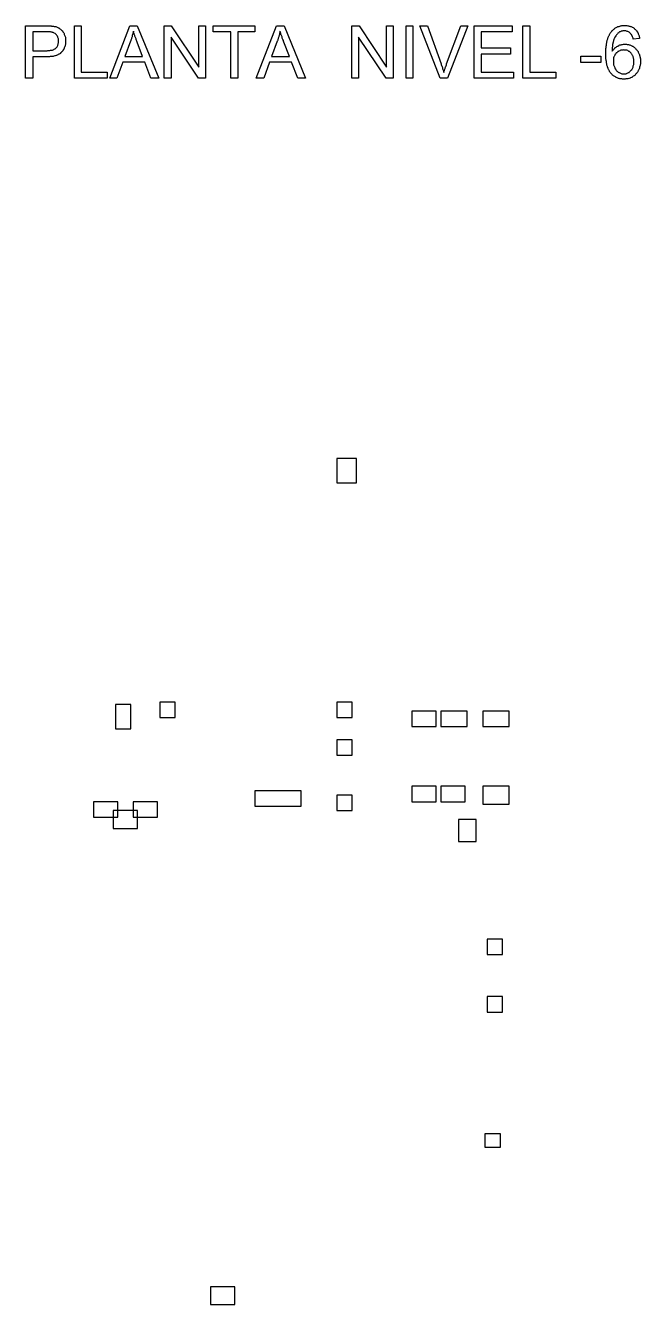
# Model space of a CAD drawing. Extents: x 64 to 162, y 53 to 257.
import ezdxf

# ---------------------------------------------------------------- set-up
doc = ezdxf.new("R2010")
doc.units = 0
doc.header["$MEASUREMENT"] = 0
doc.layers.add('C00-00-00-BLACK', color=7, linetype='Continuous')

msp = doc.modelspace()

# ---------------------------------------------------------------- linework, layer by layer
at = {"layer": 'C00-00-00-BLACK'}
for points in [[(64.3322, 248.285), (64.3322, 256.625), (67.5072, 256.625), (67.6342, 256.625), (67.8035, 256.625), (67.9305, 256.625), (68.0586, 256.625), (68.1852, 256.625), (68.2696, 256.625), (68.3962, 256.625), (68.4816, 256.582), (68.6082, 256.582), (68.6925, 256.582), (68.7779, 256.582), (68.7779, 256.582), (68.9046, 256.54), (69.0316, 256.497), (69.1582, 256.497), (69.2436, 256.456), (69.3706, 256.413), (69.4545, 256.37), (69.5399, 256.329), (69.6666, 256.286), (69.7509, 256.201), (69.7936, 256.159), (69.9202, 256.117), (69.9629, 256.033), (70.0472, 255.947), (70.1326, 255.904), (70.2165, 255.82), (70.3019, 255.694), (70.3432, 255.608), (70.4289, 255.524), (70.4716, 255.397), (70.4716, 255.355), (70.5129, 255.271), (70.5556, 255.142), (70.5982, 255.058), (70.6395, 254.932), (70.6822, 254.846), (70.6822, 254.719), (70.7249, 254.635), (70.7249, 254.508), (70.7249, 254.38), (70.7249, 254.254), (70.7249, 254.212), (70.7249, 254.084), (70.7249, 254), (70.7249, 253.873), (70.7249, 253.746), (70.6822, 253.661), (70.6395, 253.534), (70.6395, 253.407), (70.5982, 253.322), (70.5556, 253.238), (70.5129, 253.111), (70.4716, 253.026), (70.4289, 252.942), (70.3862, 252.815), (70.3019, 252.729), (70.2592, 252.645), (70.1753, 252.561), (70.0899, 252.476), (70.0472, 252.433), (70.0056, 252.349), (69.9202, 252.306), (69.8775, 252.222), (69.7936, 252.18), (69.7096, 252.137), (69.6239, 252.096), (69.5399, 252.053), (69.4545, 252.01), (69.3706, 251.967), (69.2848, 251.926), (69.2009, 251.883), (69.0742, 251.841), (68.9889, 251.841), (68.8619, 251.799), (68.7352, 251.757), (68.6513, 251.757), (68.5229, 251.714), (68.3962, 251.714), (68.2696, 251.714), (68.1426, 251.671), (67.9732, 251.671), (67.8462, 251.671), (67.6769, 251.671), (67.5929, 251.671), (65.4763, 251.671), (65.4763, 248.285), (64.3322, 248.285)], [(65.4763, 252.645), (67.6342, 252.645), (67.7609, 252.645), (67.8889, 252.688), (68.0586, 252.688), (68.1852, 252.688), (68.3122, 252.729), (68.3962, 252.729), (68.5229, 252.772), (68.6082, 252.772), (68.7352, 252.815), (68.8192, 252.858), (68.9046, 252.899), (68.9889, 252.942), (69.0742, 252.984), (69.1169, 253.026), (69.1582, 253.068), (69.2009, 253.154), (69.2848, 253.195), (69.3706, 253.281), (69.4133, 253.407), (69.4545, 253.492), (69.4972, 253.577), (69.5399, 253.704), (69.5399, 253.788), (69.5812, 253.916), (69.5812, 254.043), (69.5812, 254.169), (69.5812, 254.169), (69.5812, 254.296), (69.5812, 254.423), (69.5812, 254.55), (69.5399, 254.635), (69.4972, 254.762), (69.4545, 254.846), (69.4133, 254.974), (69.3706, 255.058), (69.3279, 255.101), (69.2436, 255.185), (69.2009, 255.271), (69.1169, 255.355), (69.0316, 255.397), (68.9046, 255.481), (68.8192, 255.524), (68.7352, 255.567), (68.6513, 255.567), (68.5655, 255.608), (68.4816, 255.608), (68.3962, 255.608), (68.3122, 255.651), (68.1852, 255.651), (68.0586, 255.651), (67.9305, 255.651), (67.7609, 255.651), (67.5929, 255.651), (67.5929, 255.651), (65.4763, 255.651), (65.4763, 252.645)], [(72.1222, 248.285), (72.1222, 256.625), (73.2222, 256.625), (73.2222, 249.258), (77.3285, 249.258), (77.3285, 248.285), (72.1222, 248.285)], [(77.7515, 248.285), (80.9696, 256.625), (82.1545, 256.625), (85.5846, 248.285), (84.3139, 248.285), (83.3395, 250.825), (79.8269, 250.825), (78.8956, 248.285), (77.7515, 248.285)], [(80.1645, 251.714), (83.0019, 251.714), (82.1133, 254.043), (82.0706, 254.169), (82.0279, 254.296), (81.9848, 254.423), (81.9436, 254.55), (81.9009, 254.635), (81.8582, 254.762), (81.8169, 254.889), (81.7742, 254.974), (81.7316, 255.101), (81.6889, 255.185), (81.6472, 255.312), (81.6472, 255.397), (81.6046, 255.481), (81.5619, 255.567), (81.5619, 255.694), (81.5192, 255.778), (81.5192, 255.778), (81.5192, 255.651), (81.4779, 255.524), (81.4352, 255.439), (81.4352, 255.312), (81.3925, 255.228), (81.3513, 255.101), (81.3513, 254.974), (81.3082, 254.889), (81.2655, 254.762), (81.2229, 254.678), (81.2229, 254.55), (81.1816, 254.423), (81.1389, 254.339), (81.0962, 254.212), (81.0549, 254.169), (80.1645, 251.714)], [(86.4306, 248.285), (86.4306, 256.625), (87.5729, 256.625), (91.9759, 250.063), (91.9759, 256.625), (93.0342, 256.625), (93.0342, 248.285), (91.8916, 248.285), (87.5316, 254.846), (87.5316, 248.285), (86.4306, 248.285)], [(97.0566, 248.285), (97.0566, 255.651), (94.2619, 255.651), (94.2619, 256.625), (100.908, 256.625), (100.908, 255.651), (98.1562, 255.651), (98.1562, 248.285), (97.0566, 248.285)], [(101.121, 248.285), (104.338, 256.625), (105.565, 256.625), (108.995, 248.285), (107.724, 248.285), (106.751, 250.825), (103.237, 250.825), (102.306, 248.285), (101.121, 248.285)], [(103.533, 251.714), (106.412, 251.714), (105.523, 254.043), (105.481, 254.169), (105.438, 254.296), (105.354, 254.423), (105.311, 254.55), (105.268, 254.635), (105.227, 254.762), (105.227, 254.889), (105.184, 254.974), (105.142, 255.101), (105.1, 255.185), (105.058, 255.312), (105.015, 255.397), (105.015, 255.481), (104.972, 255.567), (104.931, 255.694), (104.931, 255.778), (104.931, 255.778), (104.888, 255.651), (104.888, 255.524), (104.845, 255.439), (104.845, 255.312), (104.803, 255.228), (104.761, 255.101), (104.719, 254.974), (104.719, 254.889), (104.676, 254.762), (104.635, 254.678), (104.592, 254.55), (104.549, 254.423), (104.549, 254.339), (104.506, 254.212), (104.465, 254.169), (103.533, 251.714)], [(116.36, 248.285), (116.36, 256.625), (117.503, 256.625), (121.864, 250.063), (121.864, 256.625), (122.964, 256.625), (122.964, 248.285), (121.821, 248.285), (117.419, 254.846), (117.419, 248.285), (116.36, 248.285)], [(124.996, 248.285), (124.996, 256.625), (126.097, 256.625), (126.097, 248.285), (124.996, 248.285)], [(130.458, 248.285), (127.197, 256.625), (128.425, 256.625), (130.584, 250.571), (130.627, 250.445), (130.668, 250.317), (130.711, 250.232), (130.754, 250.106), (130.797, 249.979), (130.797, 249.893), (130.838, 249.767), (130.881, 249.683), (130.923, 249.554), (130.965, 249.47), (130.965, 249.344), (131.007, 249.258), (131.007, 249.174), (131.05, 249.301), (131.093, 249.428), (131.134, 249.513), (131.134, 249.64), (131.177, 249.724), (131.22, 249.851), (131.261, 249.936), (131.304, 250.063), (131.346, 250.19), (131.389, 250.275), (131.431, 250.402), (131.431, 250.486), (131.473, 250.571), (133.717, 256.625), (134.86, 256.625), (131.6, 248.285), (130.458, 248.285)], [(135.876, 248.285), (135.876, 256.625), (141.93, 256.625), (141.93, 255.651), (136.977, 255.651), (136.977, 253.111), (141.633, 253.111), (141.633, 252.096), (136.977, 252.096), (136.977, 249.258), (142.142, 249.258), (142.142, 248.285), (135.876, 248.285)], [(143.623, 248.285), (143.623, 256.625), (144.723, 256.625), (144.723, 249.258), (148.872, 249.258), (148.872, 248.285), (143.623, 248.285)], [(162.25, 254.593), (161.233, 254.508), (161.192, 254.635), (161.149, 254.762), (161.107, 254.889), (161.064, 255.016), (161.022, 255.101), (160.98, 255.185), (160.894, 255.271), (160.853, 255.355), (160.81, 255.397), (160.726, 255.481), (160.641, 255.567), (160.557, 255.608), (160.471, 255.651), (160.387, 255.736), (160.26, 255.736), (160.175, 255.778), (160.048, 255.82), (159.964, 255.82), (159.836, 255.82), (159.795, 255.82), (159.668, 255.82), (159.582, 255.82), (159.456, 255.778), (159.329, 255.778), (159.243, 255.736), (159.159, 255.694), (159.033, 255.651), (158.947, 255.567), (158.947, 255.567), (158.863, 255.481), (158.778, 255.439), (158.694, 255.355), (158.61, 255.271), (158.567, 255.185), (158.481, 255.101), (158.44, 255.016), (158.355, 254.889), (158.313, 254.805), (158.228, 254.678), (158.185, 254.593), (158.185, 254.508), (158.144, 254.423), (158.101, 254.339), (158.101, 254.254), (158.058, 254.169), (158.017, 254.084), (158.017, 254), (157.974, 253.873), (157.974, 253.788), (157.932, 253.661), (157.932, 253.534), (157.932, 253.407), (157.932, 253.281), (157.889, 253.154), (157.889, 253.026), (157.889, 252.899), (157.889, 252.772), (157.889, 252.645), (157.889, 252.603), (157.932, 252.688), (158.017, 252.772), (158.101, 252.858), (158.185, 252.942), (158.271, 253.026), (158.313, 253.111), (158.397, 253.195), (158.524, 253.238), (158.61, 253.322), (158.694, 253.365), (158.778, 253.407), (158.778, 253.407), (158.906, 253.492), (158.99, 253.534), (159.117, 253.577), (159.202, 253.62), (159.329, 253.62), (159.413, 253.661), (159.54, 253.661), (159.668, 253.704), (159.752, 253.704), (159.879, 253.704), (159.921, 253.704), (160.048, 253.704), (160.134, 253.704), (160.26, 253.661), (160.345, 253.661), (160.471, 253.661), (160.598, 253.62), (160.683, 253.577), (160.768, 253.534), (160.894, 253.492), (160.98, 253.45), (161.064, 253.407), (161.192, 253.365), (161.276, 253.281), (161.36, 253.238), (161.446, 253.154), (161.53, 253.068), (161.615, 252.984), (161.656, 252.942), (161.742, 252.858), (161.826, 252.772), (161.869, 252.688), (161.953, 252.603), (161.995, 252.519), (162.038, 252.433), (162.081, 252.349), (162.122, 252.222), (162.165, 252.137), (162.208, 252.053), (162.25, 251.926), (162.292, 251.841), (162.292, 251.714), (162.334, 251.587), (162.334, 251.503), (162.377, 251.375), (162.377, 251.248), (162.377, 251.121), (162.377, 250.994), (162.377, 250.994), (162.377, 250.868), (162.377, 250.741), (162.377, 250.656), (162.377, 250.529), (162.334, 250.402), (162.334, 250.317), (162.292, 250.19), (162.25, 250.063), (162.25, 249.979), (162.208, 249.851), (162.165, 249.767), (162.122, 249.683), (162.081, 249.554), (162.038, 249.513), (161.995, 249.428), (161.953, 249.301), (161.869, 249.217), (161.785, 249.131), (161.742, 249.047), (161.656, 248.962), (161.572, 248.878), (161.53, 248.792), (161.446, 248.708), (161.36, 248.666), (161.233, 248.582), (161.149, 248.496), (161.107, 248.496), (161.022, 248.412), (160.937, 248.369), (160.81, 248.328), (160.726, 248.285), (160.598, 248.243), (160.514, 248.243), (160.387, 248.2), (160.302, 248.158), (160.175, 248.158), (160.048, 248.158), (159.921, 248.116), (159.836, 248.116), (159.752, 248.116), (159.625, 248.116), (159.54, 248.116), (159.413, 248.158), (159.286, 248.158), (159.202, 248.158), (159.075, 248.2), (158.99, 248.243), (158.863, 248.243), (158.778, 248.285), (158.651, 248.328), (158.567, 248.369), (158.481, 248.412), (158.397, 248.496), (158.271, 248.539), (158.185, 248.582), (158.101, 248.666), (158.017, 248.708), (157.932, 248.792), (157.847, 248.878), (157.762, 248.962), (157.719, 249.047), (157.678, 249.089), (157.593, 249.131), (157.551, 249.217), (157.508, 249.301), (157.466, 249.344), (157.423, 249.428), (157.382, 249.513), (157.339, 249.597), (157.296, 249.683), (157.255, 249.767), (157.212, 249.851), (157.17, 249.979), (157.127, 250.063), (157.127, 250.147), (157.085, 250.275), (157.043, 250.359), (157.043, 250.486), (157, 250.571), (156.959, 250.698), (156.959, 250.825), (156.959, 250.952), (156.916, 251.079), (156.916, 251.205), (156.873, 251.333), (156.873, 251.46), (156.873, 251.587), (156.873, 251.714), (156.873, 251.883), (156.873, 252.01), (156.873, 252.18), (156.873, 252.18), (156.873, 252.349), (156.873, 252.476), (156.873, 252.603), (156.873, 252.772), (156.873, 252.899), (156.873, 253.026), (156.916, 253.154), (156.916, 253.281), (156.916, 253.407), (156.959, 253.534), (156.959, 253.661), (156.959, 253.788), (157, 253.916), (157, 254), (157.043, 254.127), (157.085, 254.254), (157.085, 254.339), (157.127, 254.466), (157.17, 254.55), (157.17, 254.635), (157.212, 254.762), (157.255, 254.846), (157.296, 254.932), (157.339, 255.016), (157.382, 255.101), (157.423, 255.185), (157.466, 255.271), (157.508, 255.355), (157.551, 255.439), (157.593, 255.524), (157.635, 255.567), (157.719, 255.651), (157.762, 255.736), (157.847, 255.82), (157.889, 255.904), (157.974, 255.947), (158.058, 256.033), (158.144, 256.117), (158.228, 256.159), (158.313, 256.243), (158.397, 256.286), (158.481, 256.37), (158.61, 256.413), (158.694, 256.456), (158.778, 256.497), (158.906, 256.54), (158.99, 256.54), (159.117, 256.582), (159.202, 256.625), (159.329, 256.625), (159.413, 256.667), (159.54, 256.667), (159.668, 256.667), (159.795, 256.667), (159.879, 256.667), (160.006, 256.667), (160.091, 256.667), (160.218, 256.667), (160.345, 256.625), (160.471, 256.625), (160.557, 256.582), (160.683, 256.582), (160.768, 256.54), (160.894, 256.497), (160.98, 256.456), (161.064, 256.413), (161.192, 256.37), (161.276, 256.286), (161.36, 256.243), (161.446, 256.159), (161.488, 256.117), (161.572, 256.033), (161.656, 255.99), (161.699, 255.904), (161.785, 255.82), (161.826, 255.736), (161.911, 255.651), (161.953, 255.524), (161.995, 255.439), (162.038, 255.355), (162.081, 255.228), (162.122, 255.142), (162.165, 255.016), (162.165, 254.889), (162.208, 254.805), (162.208, 254.678), (162.25, 254.593), (162.25, 254.593)], [(158.058, 250.994), (158.058, 250.868), (158.058, 250.741), (158.058, 250.656), (158.101, 250.529), (158.101, 250.402), (158.144, 250.317), (158.185, 250.19), (158.228, 250.106), (158.271, 249.979), (158.271, 249.979), (158.313, 249.851), (158.397, 249.767), (158.44, 249.64), (158.524, 249.554), (158.567, 249.47), (158.651, 249.428), (158.736, 249.344), (158.82, 249.258), (158.906, 249.217), (158.99, 249.174), (159.117, 249.131), (159.202, 249.089), (159.329, 249.047), (159.413, 249.005), (159.54, 249.005), (159.625, 248.962), (159.752, 248.962), (159.879, 248.962), (159.964, 249.005), (160.091, 249.005), (160.175, 249.047), (160.26, 249.089), (160.387, 249.131), (160.471, 249.174), (160.557, 249.217), (160.641, 249.301), (160.726, 249.386), (160.81, 249.47), (160.853, 249.513), (160.937, 249.597), (160.98, 249.64), (161.064, 249.767), (161.107, 249.851), (161.149, 249.936), (161.192, 250.02), (161.233, 250.147), (161.233, 250.232), (161.276, 250.359), (161.319, 250.486), (161.319, 250.571), (161.319, 250.698), (161.319, 250.825), (161.319, 250.909), (161.319, 251.037), (161.319, 251.164), (161.319, 251.291), (161.276, 251.418), (161.276, 251.544), (161.233, 251.63), (161.192, 251.757), (161.149, 251.841), (161.107, 251.926), (161.064, 252.01), (161.022, 252.137), (160.937, 252.18), (160.894, 252.264), (160.853, 252.306), (160.81, 252.392), (160.726, 252.433), (160.641, 252.519), (160.514, 252.561), (160.43, 252.645), (160.345, 252.688), (160.218, 252.729), (160.134, 252.729), (160.006, 252.772), (159.921, 252.772), (159.795, 252.772), (159.709, 252.815), (159.582, 252.772), (159.498, 252.772), (159.372, 252.772), (159.243, 252.729), (159.159, 252.688), (159.075, 252.645), (158.947, 252.603), (158.863, 252.561), (158.778, 252.519), (158.694, 252.433), (158.61, 252.349), (158.524, 252.306), (158.44, 252.222), (158.397, 252.137), (158.313, 252.053), (158.271, 251.967), (158.228, 251.841), (158.185, 251.757), (158.144, 251.671), (158.101, 251.544), (158.101, 251.46), (158.058, 251.333), (158.058, 251.205), (158.058, 251.079), (158.058, 250.994), (158.058, 250.994)], [(152.893, 250.782), (152.893, 251.799), (156.068, 251.799), (156.068, 250.782), (152.893, 250.782)], [(113.947, 183.797), (117.122, 183.797), (117.122, 187.678), (113.947, 187.678), (113.947, 183.797)], [(85.725, 146.403), (88.1944, 146.403), (88.1944, 148.872), (85.725, 148.872), (85.725, 146.403)], [(113.947, 146.403), (116.417, 146.403), (116.417, 148.872), (113.947, 148.872), (113.947, 146.403)], [(78.6694, 144.639), (81.1389, 144.639), (81.1389, 148.519), (78.6694, 148.519), (78.6694, 144.639)], [(125.942, 144.992), (129.822, 144.992), (129.822, 147.461), (125.942, 147.461), (125.942, 144.992)], [(130.528, 144.992), (134.761, 144.992), (134.761, 147.461), (130.528, 147.461), (130.528, 144.992)], [(137.231, 144.992), (141.464, 144.992), (141.464, 147.461), (137.231, 147.461), (137.231, 144.992)], [(113.947, 140.406), (116.417, 140.406), (116.417, 142.875), (113.947, 142.875), (113.947, 140.406)], [(100.894, 132.292), (108.303, 132.292), (108.303, 134.761), (100.894, 134.761), (100.894, 132.292)], [(125.942, 132.997), (129.822, 132.997), (129.822, 135.467), (125.942, 135.467), (125.942, 132.997)], [(130.528, 132.997), (134.408, 132.997), (134.408, 135.467), (130.528, 135.467), (130.528, 132.997)], [(137.231, 132.644), (141.464, 132.644), (141.464, 135.467), (137.231, 135.467), (137.231, 132.644)], [(75.1417, 130.528), (79.0222, 130.528), (79.0222, 132.997), (75.1417, 132.997), (75.1417, 130.528)], [(81.4917, 130.528), (85.3722, 130.528), (85.3722, 132.997), (81.4917, 132.997), (81.4917, 130.528)], [(113.947, 131.586), (116.417, 131.586), (116.417, 134.056), (113.947, 134.056), (113.947, 131.586)], [(78.3167, 128.764), (82.1972, 128.764), (82.1972, 131.586), (78.3167, 131.586), (78.3167, 128.764)], [(133.35, 126.647), (136.172, 126.647), (136.172, 130.175), (133.35, 130.175), (133.35, 126.647)], [(137.936, 108.656), (140.406, 108.656), (140.406, 111.125), (137.936, 111.125), (137.936, 108.656)], [(137.936, 99.4833), (140.406, 99.4833), (140.406, 101.953), (137.936, 101.953), (137.936, 99.4833)], [(137.583, 77.9639), (140.053, 77.9639), (140.053, 80.0806), (137.583, 80.0806), (137.583, 77.9639)], [(93.8389, 52.9167), (97.7194, 52.9167), (97.7194, 55.7389), (93.8389, 55.7389), (93.8389, 52.9167)]]:
    msp.add_lwpolyline(points, close=True, dxfattribs=at)

doc.saveas('drawing.dxf')
